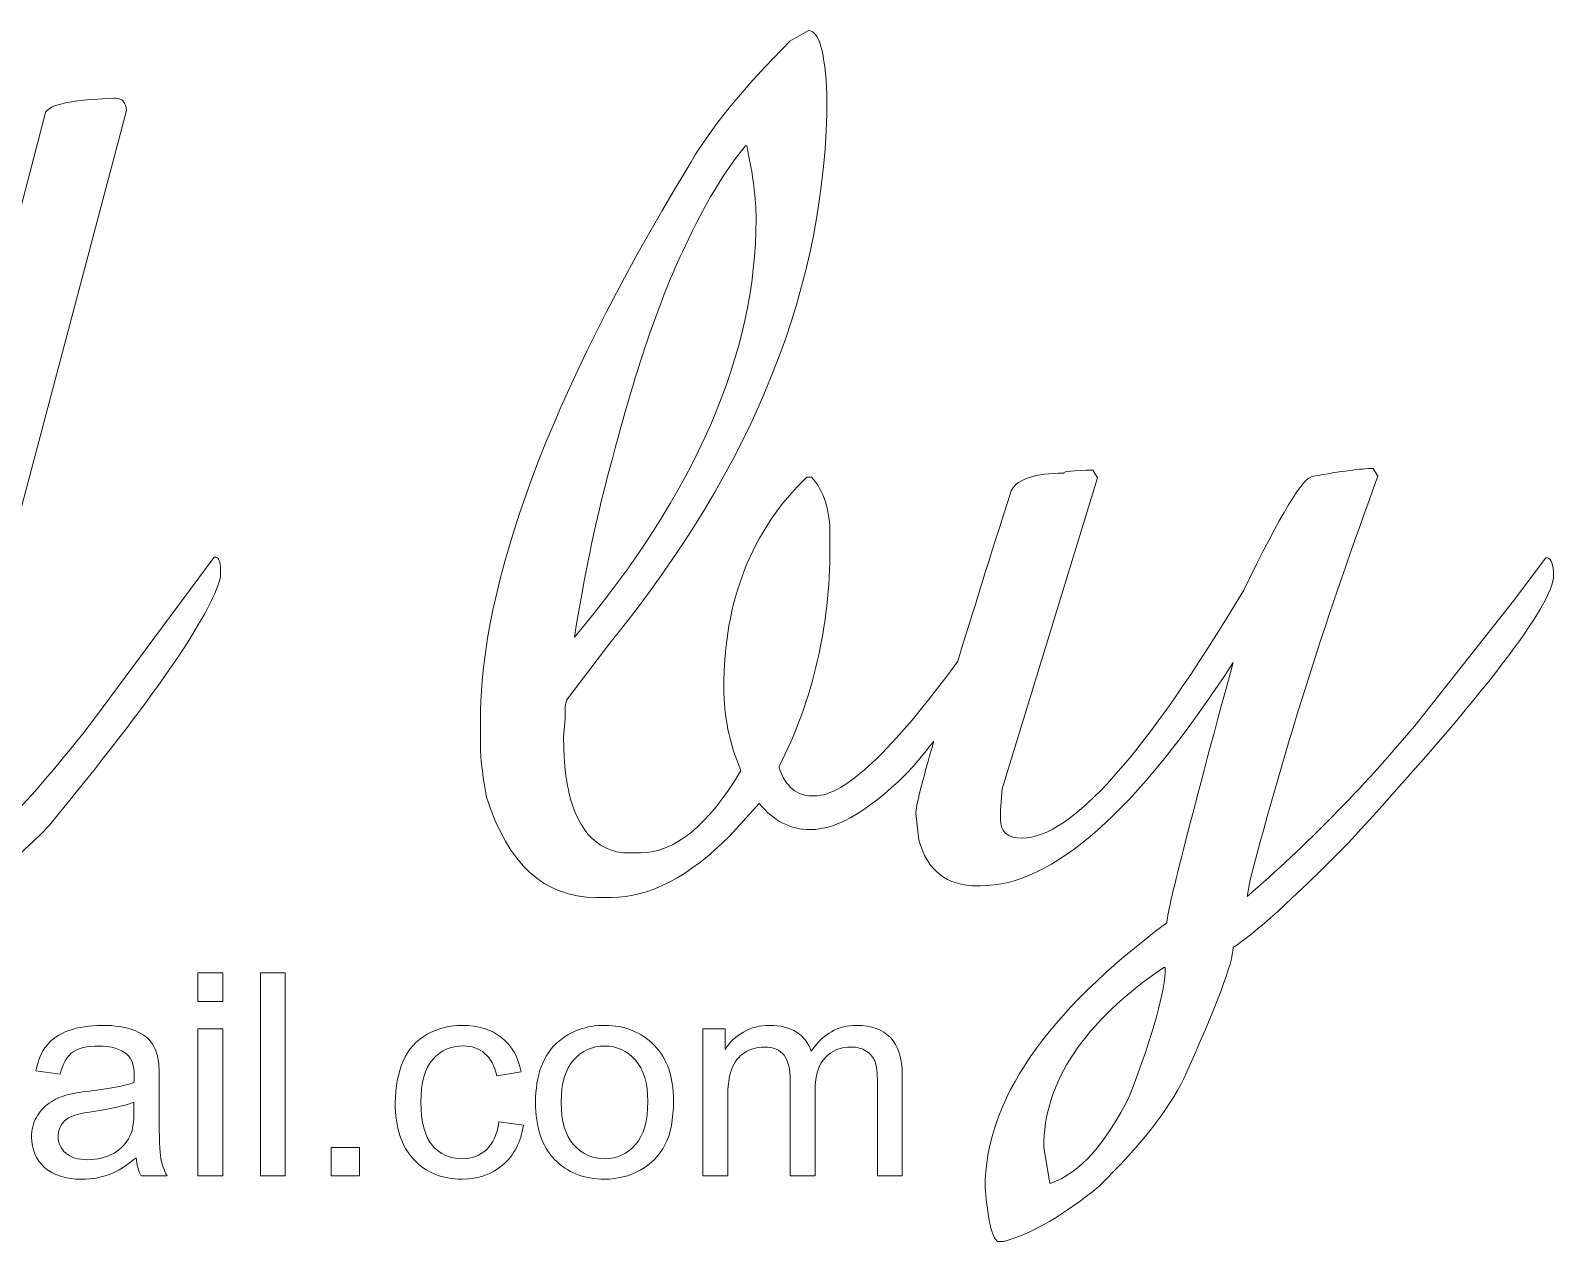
# Model space of a CAD drawing. Header units: centimetres. Extents: x -1670 to 781, y 182 to 1564.
# Drawn here: x -419.3 to -11.3, y 181.7 to 506.3 of the extents above; entities that cross this region are included whole.
import ezdxf

# ---------------------------------------------------------------- set-up
doc = ezdxf.new("R2010")
doc.units = ezdxf.units.CM
doc.header["$MEASUREMENT"] = 0
doc.layers.add('Camada 2', color=5, linetype='Continuous')

msp = doc.modelspace()

# ---------------------------------------------------------------- linework, layer by layer
at = {"layer": 'Camada 2', "lineweight": 9}
for points, knots in [([(-59.58, 388.87), (-59.58, 388.87), (-58.31, 386.79), (-58.31, 386.79), (-58.31, 386.79), (-71.59, 350.98), (-83.03, 314.92), (-92.57, 278.68), (-92.57, 278.68), (-92.57, 278.68), (-93.38, 274.14), (-93.38, 274.14), (-93.38, 274.14), (-77.5, 287.84), (-62.54, 303.09), (-48.41, 319.96), (-48.41, 319.96), (-48.41, 319.96), (-22, 353.38), (-22, 353.38), (-22, 353.38), (-22, 353.38), (-13.34, 364.93), (-13.34, 364.93), (-13.34, 364.93), (-13.34, 364.93), (-12.92, 364.93), (-12.92, 364.93), (-12.92, 364.93), (-11.83, 364.64), (-11.26, 363.13), (-11.26, 360.38), (-11.26, 360.38), (-11.26, 352.46), (-29.57, 328.55), (-66.16, 288.58), (-66.16, 288.58), (-81.31, 273.3), (-91.62, 263.96), (-97.12, 260.51), (-97.12, 260.51), (-97.12, 256.53), (-101.52, 244.84), (-110.32, 225.44), (-110.32, 225.44), (-114.44, 216.92), (-122.01, 207.27), (-133, 196.56), (-133, 196.56), (-142.23, 188.92), (-150.75, 183.96), (-158.6, 181.7), (-158.6, 181.7), (-158.6, 181.7), (-159.84, 181.7), (-159.84, 181.7), (-159.84, 181.7), (-161.49, 181.7), (-162.72, 186.53), (-163.57, 196.14), (-163.57, 196.14), (-163.57, 219.31), (-147.33, 242.98), (-114.87, 267.13), (-114.87, 267.13), (-114.87, 270.09), (-108.95, 293.33), (-97.12, 336.86), (-97.12, 336.86), (-122.97, 296.96), (-145.54, 277.03), (-164.8, 277.03), (-164.8, 277.03), (-164.8, 277.03), (-165.61, 277.03), (-165.61, 277.03), (-165.61, 277.03), (-173.89, 277.03), (-179.1, 281.15), (-181.32, 289.39), (-181.32, 289.39), (-181.32, 289.39), (-182.13, 296.43), (-182.13, 296.43), (-182.13, 296.43), (-182.13, 298.2), (-180.51, 304.67), (-177.28, 315.85), (-177.28, 315.85), (-179.05, 313.64), (-180.9, 311.36), (-182.83, 309), (-182.83, 309), (-193.64, 297.74), (-202.83, 292.1), (-210.47, 292.1), (-210.47, 292.1), (-215.65, 292.1), (-220.19, 294.43), (-224.1, 299.11), (-224.1, 299.11), (-224.1, 299.11), (-231.96, 290.45), (-231.96, 290.45), (-231.96, 290.45), (-242.87, 279.42), (-253.47, 273.93), (-263.72, 273.93), (-263.72, 273.93), (-263.72, 273.93), (-267.84, 273.93), (-267.84, 273.93), (-267.84, 273.93), (-281.68, 273.93), (-291.43, 282.88), (-297.14, 300.76), (-297.14, 300.76), (-298.23, 306.68), (-298.79, 311.47), (-298.79, 315.2), (-298.79, 315.2), (-298.79, 315.2), (-298.79, 320.98), (-298.79, 320.98), (-298.79, 320.98), (-298.79, 358.59), (-280.38, 407.99), (-243.51, 469.13), (-243.51, 469.13), (-237.52, 479.59), (-228.29, 491), (-215.86, 503.39), (-215.86, 503.39), (-215.86, 503.39), (-210.9, 506.28), (-210.9, 506.28), (-210.9, 506.28), (-208.08, 506.28), (-206.42, 500.5), (-205.93, 488.92), (-205.93, 488.92), (-205.93, 488.92), (-205.93, 488.53), (-205.93, 488.53), (-205.93, 488.53), (-205.93, 438.53), (-225.33, 389.68), (-264.14, 342.04), (-264.14, 342.04), (-264.14, 342.04), (-275.69, 326.75), (-275.69, 326.75), (-275.69, 326.75), (-275.69, 326.75), (-276.08, 325.1), (-276.08, 325.1), (-276.08, 325.1), (-276.08, 325.1), (-276.08, 321.79), (-276.08, 321.79), (-276.08, 321.79), (-276.08, 321.79), (-276.5, 316.86), (-276.5, 316.86), (-276.5, 316.86), (-276.5, 301.86), (-273.19, 292.24), (-266.61, 287.95), (-266.61, 287.95), (-264.07, 286.57), (-261.99, 285.9), (-260.41, 285.9), (-260.41, 285.9), (-260.41, 285.9), (-255.87, 285.9), (-255.87, 285.9), (-255.87, 285.9), (-246.71, 285.9), (-237.8, 293.19), (-229.07, 307.77), (-229.07, 307.77), (-229.07, 307.77), (-229.07, 308.2), (-229.07, 308.2), (-229.07, 308.2), (-232.06, 315.2), (-233.58, 322.49), (-233.58, 330.06), (-233.58, 330.06), (-233.58, 353.45), (-226.15, 372.29), (-211.32, 386.58), (-211.32, 386.58), (-211.32, 386.58), (-210.05, 386.58), (-210.05, 386.58), (-210.05, 386.58), (-206.78, 382.96), (-205.12, 377.71), (-205.12, 370.91), (-205.12, 370.91), (-205.12, 370.91), (-205.12, 367.6), (-205.12, 367.6), (-205.12, 367.6), (-205.12, 346.51), (-209.66, 326.96), (-218.75, 309), (-218.75, 309), (-218.75, 309), (-218.75, 308.58), (-218.75, 308.58), (-218.75, 308.58), (-216.95, 303.65), (-214.07, 301.15), (-210.05, 301.15), (-210.05, 301.15), (-210.05, 301.15), (-209.24, 301.15), (-209.24, 301.15), (-209.24, 301.15), (-201.2, 301.15), (-188.41, 313.2), (-170.87, 337.27), (-170.87, 337.27), (-167.06, 349.73), (-162.28, 365), (-156.52, 383.1), (-156.52, 383.1), (-154.76, 386.13), (-150.08, 387.64), (-142.51, 387.64), (-142.51, 387.64), (-142.51, 388.1), (-139.9, 388.38), (-134.66, 388.45), (-134.66, 388.45), (-134.66, 388.45), (-133.42, 386.37), (-133.42, 386.37), (-133.42, 386.37), (-133.42, 386.37), (-159.03, 303.02), (-159.03, 303.02), (-159.03, 303.02), (-159.03, 303.02), (-159.41, 297.24), (-159.41, 297.24), (-159.41, 297.24), (-159.41, 297.24), (-159.41, 294.78), (-159.41, 294.78), (-159.41, 294.78), (-159.41, 291.47), (-157.51, 289.81), (-153.64, 289.81), (-153.64, 289.81), (-140.64, 289.81), (-120.85, 311.96), (-94.23, 356.26), (-94.23, 356.26), (-84.48, 376.62), (-78.28, 386.79), (-75.67, 386.79), (-75.67, 386.79), (-68.17, 388.17), (-62.78, 388.87), (-59.58, 388.87)], [0, 0, 0, 0, 0.014706, 0.014706, 0.014706, 0.014706, 0.029412, 0.029412, 0.029412, 0.029412, 0.044118, 0.044118, 0.044118, 0.044118, 0.058824, 0.058824, 0.058824, 0.058824, 0.073529, 0.073529, 0.073529, 0.073529, 0.088235, 0.088235, 0.088235, 0.088235, 0.102941, 0.102941, 0.102941, 0.102941, 0.117647, 0.117647, 0.117647, 0.117647, 0.132353, 0.132353, 0.132353, 0.132353, 0.147059, 0.147059, 0.147059, 0.147059, 0.161765, 0.161765, 0.161765, 0.161765, 0.176471, 0.176471, 0.176471, 0.176471, 0.191176, 0.191176, 0.191176, 0.191176, 0.205882, 0.205882, 0.205882, 0.205882, 0.220588, 0.220588, 0.220588, 0.220588, 0.235294, 0.235294, 0.235294, 0.235294, 0.25, 0.25, 0.25, 0.25, 0.264706, 0.264706, 0.264706, 0.264706, 0.279412, 0.279412, 0.279412, 0.279412, 0.294118, 0.294118, 0.294118, 0.294118, 0.308824, 0.308824, 0.308824, 0.308824, 0.323529, 0.323529, 0.323529, 0.323529, 0.338235, 0.338235, 0.338235, 0.338235, 0.352941, 0.352941, 0.352941, 0.352941, 0.367647, 0.367647, 0.367647, 0.367647, 0.382353, 0.382353, 0.382353, 0.382353, 0.397059, 0.397059, 0.397059, 0.397059, 0.411765, 0.411765, 0.411765, 0.411765, 0.426471, 0.426471, 0.426471, 0.426471, 0.441176, 0.441176, 0.441176, 0.441176, 0.455882, 0.455882, 0.455882, 0.455882, 0.470588, 0.470588, 0.470588, 0.470588, 0.485294, 0.485294, 0.485294, 0.485294, 0.5, 0.5, 0.5, 0.5, 0.514706, 0.514706, 0.514706, 0.514706, 0.529412, 0.529412, 0.529412, 0.529412, 0.544118, 0.544118, 0.544118, 0.544118, 0.558824, 0.558824, 0.558824, 0.558824, 0.573529, 0.573529, 0.573529, 0.573529, 0.588235, 0.588235, 0.588235, 0.588235, 0.602941, 0.602941, 0.602941, 0.602941, 0.617647, 0.617647, 0.617647, 0.617647, 0.632353, 0.632353, 0.632353, 0.632353, 0.647059, 0.647059, 0.647059, 0.647059, 0.661765, 0.661765, 0.661765, 0.661765, 0.676471, 0.676471, 0.676471, 0.676471, 0.691176, 0.691176, 0.691176, 0.691176, 0.705882, 0.705882, 0.705882, 0.705882, 0.720588, 0.720588, 0.720588, 0.720588, 0.735294, 0.735294, 0.735294, 0.735294, 0.75, 0.75, 0.75, 0.75, 0.764706, 0.764706, 0.764706, 0.764706, 0.779412, 0.779412, 0.779412, 0.779412, 0.794118, 0.794118, 0.794118, 0.794118, 0.808824, 0.808824, 0.808824, 0.808824, 0.823529, 0.823529, 0.823529, 0.823529, 0.838235, 0.838235, 0.838235, 0.838235, 0.852941, 0.852941, 0.852941, 0.852941, 0.867647, 0.867647, 0.867647, 0.867647, 0.882353, 0.882353, 0.882353, 0.882353, 0.897059, 0.897059, 0.897059, 0.897059, 0.911765, 0.911765, 0.911765, 0.911765, 0.926471, 0.926471, 0.926471, 0.926471, 0.941176, 0.941176, 0.941176, 0.941176, 0.955882, 0.955882, 0.955882, 0.955882, 0.970588, 0.970588, 0.970588, 0.970588, 1, 1, 1, 1]), ([(-396.48, 488.11), (-394.75, 488.11), (-393.8, 487.02), (-393.59, 484.8), (-393.59, 484.8), (-393.59, 484.8), (-443.1, 298.26), (-443.1, 298.26), (-443.1, 298.26), (-443.1, 298.26), (-443.53, 292.91), (-443.53, 292.91), (-443.53, 292.91), (-443.53, 288.23), (-442.15, 285.9), (-439.41, 285.9), (-439.41, 285.9), (-439.41, 285.9), (-437.75, 285.9), (-437.75, 285.9), (-437.75, 285.9), (-432.75, 285.9), (-420.78, 298.02), (-401.87, 322.21), (-401.87, 322.21), (-401.87, 322.21), (-370.07, 365.14), (-370.07, 365.14), (-370.07, 365.14), (-370.07, 365.14), (-369.68, 365.14), (-369.68, 365.14), (-369.68, 365.14), (-368.84, 365), (-368.41, 363.91), (-368.41, 361.83), (-368.41, 361.83), (-368.41, 361.83), (-368.41, 359.79), (-368.41, 359.79), (-368.41, 359.79), (-370.98, 349.5), (-386.23, 327.39), (-414.23, 293.33), (-414.23, 293.33), (-426.41, 280.41), (-437.15, 273.93), (-446.41, 273.93), (-446.41, 273.93), (-446.41, 273.93), (-450.15, 273.93), (-450.15, 273.93), (-450.15, 273.93), (-456.31, 273.93), (-460.71, 276.68), (-463.35, 282.17), (-463.35, 282.17), (-463.35, 282.17), (-464.58, 288.79), (-464.58, 288.79), (-464.58, 288.79), (-464.58, 292.56), (-462.79, 301.36), (-459.2, 315.2), (-459.2, 315.2), (-476.8, 287.7), (-491.42, 273.93), (-502.97, 273.93), (-502.97, 273.93), (-502.97, 273.93), (-505.43, 273.93), (-505.43, 273.93), (-505.43, 273.93), (-517.48, 273.93), (-525.58, 280.27), (-529.77, 292.91), (-529.77, 292.91), (-531.14, 297.88), (-531.85, 302.81), (-531.85, 307.77), (-531.85, 307.77), (-531.85, 309.01), (-531.81, 310.25), (-531.75, 311.48), (-531.75, 311.48), (-532.69, 310.4), (-533.65, 309.3), (-534.63, 308.2), (-534.63, 308.2), (-557.83, 285.34), (-579.98, 273.93), (-601.08, 273.93), (-601.08, 273.93), (-601.08, 273.93), (-606.04, 273.93), (-606.04, 273.93), (-606.04, 273.93), (-623.51, 273.93), (-635.34, 283.83), (-641.54, 303.65), (-641.54, 303.65), (-641.54, 303.65), (-642.18, 310.78), (-642.18, 310.78), (-642.18, 310.78), (-644.42, 308), (-646.78, 305.11), (-649.25, 302.1), (-649.25, 302.1), (-666.3, 283.4), (-679.64, 274.04), (-689.29, 274.04), (-689.29, 274.04), (-689.29, 274.04), (-735.07, 282.28), (-735.07, 282.28), (-735.07, 282.28), (-735.07, 282.28), (-737.57, 282.7), (-737.57, 282.7), (-737.57, 282.7), (-743.21, 277.49), (-747.33, 274.85), (-749.93, 274.85), (-749.93, 274.85), (-749.93, 274.85), (-750.35, 274.85), (-750.35, 274.85), (-750.35, 274.85), (-751.8, 274.85), (-752.75, 275.41), (-753.24, 276.5), (-753.24, 276.5), (-753.24, 276.5), (-753.24, 278.16), (-753.24, 278.16), (-753.24, 278.16), (-745.46, 295.48), (-740.39, 304.15), (-737.96, 304.15), (-737.96, 304.15), (-737.96, 304.15), (-735.92, 304.57), (-735.92, 304.57), (-735.92, 304.57), (-735.92, 304.57), (-733.42, 304.57), (-733.42, 304.57), (-733.42, 304.57), (-730.28, 307.46), (-712.11, 327.14), (-678.97, 363.59), (-678.97, 363.59), (-678.97, 363.59), (-678.97, 364.4), (-678.97, 364.4), (-678.97, 364.4), (-694.86, 367.71), (-704.47, 369.36), (-707.85, 369.36), (-707.85, 369.36), (-711.45, 369.36), (-715.43, 366.32), (-719.77, 360.24), (-719.77, 360.24), (-720.56, 353.18), (-731.67, 336.4), (-753.14, 309.85), (-753.14, 309.85), (-774.48, 285.9), (-791.52, 273.93), (-804.3, 273.93), (-804.3, 273.93), (-804.3, 273.93), (-807.61, 273.93), (-807.61, 273.93), (-807.61, 273.93), (-816.07, 273.93), (-821.7, 278.05), (-824.55, 286.33), (-824.55, 286.33), (-824.55, 286.33), (-825.36, 293.76), (-825.36, 293.76), (-825.36, 293.76), (-825.36, 297.01), (-822.98, 306.49), (-818.21, 322.2), (-818.21, 322.2), (-829.76, 306.5), (-839.96, 294.12), (-848.78, 285.06), (-848.78, 285.06), (-858.46, 277.63), (-866.32, 273.93), (-872.3, 273.93), (-872.3, 273.93), (-872.3, 273.93), (-876.85, 273.93), (-876.85, 273.93), (-876.85, 273.93), (-885.3, 273.93), (-891.36, 277.63), (-894.98, 285.06), (-894.98, 285.06), (-895.83, 287.88), (-896.36, 291.33), (-896.64, 295.38), (-896.64, 295.38), (-896.64, 309.5), (-885.9, 333.02), (-864.45, 365.95), (-864.45, 365.95), (-864.45, 365.95), (-864.03, 367.18), (-864.03, 367.18), (-864.03, 367.18), (-864.03, 367.18), (-864.45, 367.18), (-864.45, 367.18), (-864.45, 367.18), (-867.43, 365.39), (-870.22, 363.83), (-872.83, 362.49), (-872.83, 362.49), (-875.88, 353.28), (-889.97, 333.95), (-915.13, 304.46), (-915.13, 304.46), (-925.23, 294.85), (-933.37, 290.02), (-939.46, 290.02), (-939.46, 290.02), (-939.46, 290.02), (-939.88, 290.02), (-939.88, 290.02), (-939.88, 290.02), (-943.72, 290.02), (-947.73, 291.82), (-951.85, 295.38), (-951.85, 295.38), (-951.85, 295.38), (-952.28, 295.38), (-952.28, 295.38), (-952.28, 295.38), (-967.07, 281.08), (-981.51, 273.93), (-995.59, 273.93), (-995.59, 273.93), (-995.59, 273.93), (-1000.13, 273.93), (-1000.13, 273.93), (-1000.13, 273.93), (-1018.16, 273.93), (-1030.67, 283.02), (-1037.67, 301.15), (-1037.67, 301.15), (-1038.41, 304.5), (-1038.96, 307.48), (-1039.31, 310.11), (-1039.31, 310.11), (-1043.21, 305.48), (-1047.45, 300.57), (-1052.04, 295.38), (-1052.04, 295.38), (-1066.62, 281.08), (-1077.89, 273.93), (-1085.88, 273.93), (-1085.88, 273.93), (-1085.88, 273.93), (-1090, 273.93), (-1090, 273.93), (-1090, 273.93), (-1099.37, 273.93), (-1105.39, 278.33), (-1108.17, 287.14), (-1108.17, 287.14), (-1108.7, 288.37), (-1108.98, 290.16), (-1108.98, 292.49), (-1108.98, 292.49), (-1108.98, 292.49), (-1108.98, 294.99), (-1108.98, 294.99), (-1108.98, 294.99), (-1108.98, 298.91), (-1107.87, 305.61), (-1105.63, 315.09), (-1105.63, 315.09), (-1108.69, 311.56), (-1111.98, 307.88), (-1115.5, 304.04), (-1115.5, 304.04), (-1115.5, 304.04), (-1128.28, 293.33), (-1128.28, 293.33), (-1128.28, 293.33), (-1145.33, 280.41), (-1161.7, 273.93), (-1177.41, 273.93), (-1177.41, 273.93), (-1177.41, 273.93), (-1182.34, 273.93), (-1182.34, 273.93), (-1182.34, 273.93), (-1198.92, 273.93), (-1211.04, 282.73), (-1218.64, 300.34), (-1218.64, 300.34), (-1219.78, 304.33), (-1220.46, 308.03), (-1220.66, 311.44), (-1220.66, 311.44), (-1221.59, 310.38), (-1222.53, 309.29), (-1223.5, 308.2), (-1223.5, 308.2), (-1246.71, 285.34), (-1268.86, 273.93), (-1289.95, 273.93), (-1289.95, 273.93), (-1289.95, 273.93), (-1294.92, 273.93), (-1294.92, 273.93), (-1294.92, 273.93), (-1312.39, 273.93), (-1324.22, 283.83), (-1330.42, 303.65), (-1330.42, 303.65), (-1330.42, 303.65), (-1331.23, 312.74), (-1331.23, 312.74), (-1331.23, 312.74), (-1331.23, 312.74), (-1331.23, 318.09), (-1331.23, 318.09), (-1331.23, 318.09), (-1331.23, 336.3), (-1321.33, 355.56), (-1301.5, 375.88), (-1301.5, 375.88), (-1289.07, 387.15), (-1276.96, 392.78), (-1265.2, 392.78), (-1265.2, 392.78), (-1265.2, 392.78), (-1260.23, 392.78), (-1260.23, 392.78), (-1260.23, 392.78), (-1250.97, 392.78), (-1243.26, 388.52), (-1237.13, 380), (-1237.13, 380), (-1236.04, 378.27), (-1235.19, 374.96), (-1234.67, 370.07), (-1234.67, 370.07), (-1234.67, 349.11), (-1256.53, 330.13), (-1300.27, 313.12), (-1300.27, 313.12), (-1300.27, 313.12), (-1307.28, 311.08), (-1307.28, 311.08), (-1307.28, 311.08), (-1307.28, 311.08), (-1307.28, 308.58), (-1307.28, 308.58), (-1307.28, 308.58), (-1307.28, 298.02), (-1303.44, 290.59), (-1295.73, 286.33), (-1295.73, 286.33), (-1292.24, 284.95), (-1289.07, 284.25), (-1286.26, 284.25), (-1286.26, 284.25), (-1286.26, 284.25), (-1280.48, 284.25), (-1280.48, 284.25), (-1280.48, 284.25), (-1264.05, 284.25), (-1243.87, 298.07), (-1220, 325.7), (-1220, 325.7), (-1216.98, 345.08), (-1204.44, 363.72), (-1182.34, 381.65), (-1182.34, 381.65), (-1170.86, 389.33), (-1160.54, 393.2), (-1151.38, 393.2), (-1151.38, 393.2), (-1151.38, 393.2), (-1146.84, 393.2), (-1146.84, 393.2), (-1146.84, 393.2), (-1135.22, 393.2), (-1126.98, 387.96), (-1122.08, 377.5), (-1122.08, 377.5), (-1122.08, 377.5), (-1121.27, 371.34), (-1121.27, 371.34), (-1121.27, 371.34), (-1121.27, 371.34), (-1121.27, 370.91), (-1121.27, 370.91), (-1121.27, 370.91), (-1121.27, 361.33), (-1126.77, 354.75), (-1137.79, 351.09), (-1137.79, 351.09), (-1137.79, 351.09), (-1141.91, 350.7), (-1141.91, 350.7), (-1141.91, 350.7), (-1141.91, 350.7), (-1143.56, 350.7), (-1143.56, 350.7), (-1143.56, 350.7), (-1147.61, 350.7), (-1150.78, 352.35), (-1153.04, 355.63), (-1153.04, 355.63), (-1153.04, 355.63), (-1153.04, 356.05), (-1153.04, 356.05), (-1153.04, 356.05), (-1153.04, 356.05), (-1146.03, 361.02), (-1146.03, 361.02), (-1146.03, 361.02), (-1143, 364.19), (-1141.49, 367.6), (-1141.49, 371.34), (-1141.49, 371.34), (-1141.49, 371.34), (-1141.49, 375.88), (-1141.49, 375.88), (-1141.49, 375.88), (-1141.49, 380.88), (-1144.37, 383.77), (-1150.15, 384.54), (-1150.15, 384.54), (-1150.15, 384.54), (-1151.38, 384.54), (-1151.38, 384.54), (-1151.38, 384.54), (-1166.1, 384.54), (-1179.45, 369.12), (-1191.42, 338.3), (-1191.42, 338.3), (-1194.45, 329.22), (-1195.96, 321.79), (-1195.96, 316.01), (-1195.96, 316.01), (-1195.96, 316.01), (-1195.96, 309), (-1195.96, 309), (-1195.96, 309), (-1195.96, 298.09), (-1191.7, 290.52), (-1183.18, 286.33), (-1183.18, 286.33), (-1180.22, 284.95), (-1176.77, 284.25), (-1172.86, 284.25), (-1172.86, 284.25), (-1172.86, 284.25), (-1168.32, 284.25), (-1168.32, 284.25), (-1168.32, 284.25), (-1148.77, 284.25), (-1126.32, 300.59), (-1100.93, 333.27), (-1100.93, 333.27), (-1097.87, 344.34), (-1093.95, 357.58), (-1089.16, 372.99), (-1089.16, 372.99), (-1089.16, 372.99), (-1089.58, 373.38), (-1089.58, 373.38), (-1089.58, 373.38), (-1089.58, 373.38), (-1105.67, 373.38), (-1105.67, 373.38), (-1105.67, 373.38), (-1105.67, 373.38), (-1106.91, 374.61), (-1106.91, 374.61), (-1106.91, 374.61), (-1106.91, 374.61), (-1106.91, 375.03), (-1106.91, 375.03), (-1106.91, 375.03), (-1106.91, 380.28), (-1105, 382.89), (-1101.13, 382.89), (-1101.13, 382.89), (-1101.13, 382.89), (-1086.27, 382.89), (-1086.27, 382.89), (-1086.27, 382.89), (-1085.53, 382.89), (-1083.07, 390.32), (-1078.87, 405.18), (-1078.87, 405.18), (-1073.7, 421.87), (-1070.25, 430.53), (-1068.56, 431.17), (-1068.56, 431.17), (-1066.9, 432.26), (-1061.8, 433.49), (-1053.27, 434.86), (-1053.27, 434.86), (-1053.27, 434.86), (-1052.85, 434.86), (-1052.85, 434.86), (-1052.85, 434.86), (-1050.95, 434.86), (-1049.96, 433.77), (-1049.96, 431.59), (-1049.96, 431.59), (-1049.96, 431.59), (-1063.17, 382.89), (-1063.17, 382.89), (-1063.17, 382.89), (-1063.17, 382.89), (-1049.15, 382.89), (-1049.15, 382.89), (-1049.15, 382.89), (-1047.22, 382.89), (-1046.27, 382.18), (-1046.27, 380.81), (-1046.27, 380.81), (-1046.86, 375.88), (-1047.85, 373.38), (-1049.15, 373.38), (-1049.15, 373.38), (-1049.15, 373.38), (-1065.25, 373.38), (-1065.25, 373.38), (-1065.25, 373.38), (-1066.06, 373.38), (-1069.09, 363.62), (-1074.33, 344.08), (-1074.33, 344.08), (-1083.14, 316.86), (-1087.54, 300.48), (-1087.54, 294.99), (-1087.54, 294.99), (-1087.54, 294.99), (-1087.54, 290.83), (-1087.54, 290.83), (-1087.54, 290.83), (-1086.83, 287.56), (-1085.18, 285.9), (-1082.57, 285.9), (-1082.57, 285.9), (-1082.57, 285.9), (-1078.87, 285.9), (-1078.87, 285.9), (-1078.87, 285.9), (-1070.68, 285.9), (-1057.58, 297.67), (-1039.54, 321.22), (-1039.54, 321.22), (-1037.77, 343.12), (-1024.78, 363.53), (-1000.56, 382.46), (-1000.56, 382.46), (-989.08, 389.89), (-978.34, 393.59), (-968.37, 393.59), (-968.37, 393.59), (-968.37, 393.59), (-963.83, 393.59), (-963.83, 393.59), (-963.83, 393.59), (-948.97, 393.59), (-937.7, 384.54), (-929.99, 366.37), (-929.99, 366.37), (-928.61, 361.16), (-927.91, 356.19), (-927.91, 351.51), (-927.91, 351.51), (-927.91, 351.51), (-927.91, 349.47), (-927.91, 349.47), (-927.91, 349.47), (-927.91, 339.32), (-932.03, 326.26), (-940.3, 310.24), (-940.3, 310.24), (-940.3, 310.24), (-940.3, 309.43), (-940.3, 309.43), (-940.3, 309.43), (-939.67, 305.84), (-937.21, 304.04), (-932.87, 304.04), (-932.87, 304.04), (-925.16, 304.53), (-911.01, 319.39), (-890.37, 348.62), (-890.37, 348.62), (-890.37, 348.62), (-883.3, 357.98), (-883.3, 357.98), (-883.3, 357.98), (-886.38, 356.97), (-889.04, 356.47), (-891.28, 356.47), (-891.28, 356.47), (-891.28, 356.47), (-894.17, 356.47), (-894.17, 356.47), (-894.17, 356.47), (-901.88, 356.47), (-905.72, 360.59), (-905.72, 368.84), (-905.72, 368.84), (-905.72, 379.43), (-900.62, 387.96), (-890.44, 394.44), (-890.44, 394.44), (-890.44, 394.44), (-885.09, 395.25), (-885.09, 395.25), (-885.09, 395.25), (-885.09, 395.25), (-884.28, 394.01), (-884.28, 394.01), (-884.28, 394.01), (-886.46, 388.24), (-887.55, 384.79), (-887.55, 383.7), (-887.55, 383.7), (-887.55, 383.7), (-887.55, 382.04), (-887.55, 382.04), (-887.55, 382.04), (-887.55, 378.34), (-885.37, 376.27), (-880.97, 375.88), (-880.97, 375.88), (-880.97, 375.88), (-877.66, 375.88), (-877.66, 375.88), (-877.66, 375.88), (-873.25, 375.88), (-860.61, 379.43), (-839.69, 386.58), (-839.69, 386.58), (-839.69, 386.58), (-839.27, 386.58), (-839.27, 386.58), (-839.27, 386.58), (-839.27, 386.58), (-838.04, 385.35), (-838.04, 385.35), (-838.04, 385.35), (-838.04, 385.35), (-838.04, 384.93), (-838.04, 384.93), (-838.04, 384.93), (-851.03, 356.69), (-861.63, 332.32), (-869.8, 311.89), (-869.8, 311.89), (-872.59, 304.32), (-873.96, 299.11), (-873.96, 296.22), (-873.96, 296.22), (-873.96, 296.22), (-873.96, 293.76), (-873.96, 293.76), (-873.96, 293.76), (-873.96, 289.36), (-871.21, 287.14), (-865.68, 287.14), (-865.68, 287.14), (-856.49, 287.14), (-838.46, 306.54), (-811.63, 345.31), (-811.63, 345.31), (-811.63, 345.31), (-810.43, 346.89), (-810.43, 346.89), (-810.43, 346.89), (-807.78, 355.08), (-804.77, 364.19), (-801.42, 374.22), (-801.42, 374.22), (-800.04, 382.75), (-795.92, 387.01), (-789.06, 387.01), (-789.06, 387.01), (-784.23, 388.38), (-780.78, 389.08), (-778.74, 389.08), (-778.74, 389.08), (-777.08, 388.52), (-776.24, 387.43), (-776.24, 385.77), (-776.24, 385.77), (-794.69, 330.73), (-803.92, 300.48), (-803.92, 294.99), (-803.92, 294.99), (-803.92, 294.99), (-803.92, 291.26), (-803.92, 291.26), (-803.92, 291.26), (-803.92, 286.85), (-801.84, 284.67), (-797.72, 284.67), (-797.72, 284.67), (-797.72, 284.67), (-795.25, 284.67), (-795.25, 284.67), (-795.25, 284.67), (-784.47, 284.67), (-762.56, 307.98), (-729.53, 354.63), (-729.53, 354.63), (-730.17, 355.1), (-730.79, 355.75), (-731.37, 356.58), (-731.37, 356.58), (-731.37, 356.58), (-731.37, 357.39), (-731.37, 357.39), (-731.37, 357.39), (-731.37, 358.9), (-729.01, 366.62), (-724.37, 380.49), (-724.37, 380.49), (-722.22, 387.11), (-719.61, 390.42), (-716.51, 390.42), (-716.51, 390.42), (-716.51, 390.88), (-714.86, 391.16), (-711.55, 391.23), (-711.55, 391.23), (-711.55, 391.23), (-662.04, 382.99), (-662.04, 382.99), (-662.04, 382.99), (-655.52, 389.05), (-651.37, 392.08), (-649.67, 392.08), (-649.67, 392.08), (-649.67, 392.08), (-647.6, 392.08), (-647.6, 392.08), (-647.6, 392.08), (-646.08, 392.08), (-645.13, 391.37), (-644.71, 390), (-644.71, 390), (-644.71, 387.6), (-656.54, 374.26), (-680.21, 349.96), (-680.21, 349.96), (-680.21, 349.96), (-723.94, 302.53), (-723.94, 302.53), (-723.94, 302.53), (-723.94, 302.53), (-723.94, 302.1), (-723.94, 302.1), (-723.94, 302.1), (-699.54, 295.48), (-684.4, 292.21), (-678.55, 292.21), (-678.55, 292.21), (-669.87, 292.21), (-657.74, 302.16), (-642.19, 322.07), (-642.19, 322.07), (-640.86, 339.1), (-631.02, 357.03), (-612.63, 375.88), (-612.63, 375.88), (-600.2, 387.15), (-588.08, 392.78), (-576.32, 392.78), (-576.32, 392.78), (-576.32, 392.78), (-571.36, 392.78), (-571.36, 392.78), (-571.36, 392.78), (-562.1, 392.78), (-554.38, 388.52), (-548.26, 380), (-548.26, 380), (-547.16, 378.27), (-546.32, 374.96), (-545.79, 370.07), (-545.79, 370.07), (-545.79, 349.11), (-567.66, 330.13), (-611.4, 313.12), (-611.4, 313.12), (-611.4, 313.12), (-618.4, 311.08), (-618.4, 311.08), (-618.4, 311.08), (-618.4, 311.08), (-618.4, 308.58), (-618.4, 308.58), (-618.4, 308.58), (-618.4, 298.02), (-614.57, 290.59), (-606.85, 286.33), (-606.85, 286.33), (-603.37, 284.95), (-600.2, 284.25), (-597.38, 284.25), (-597.38, 284.25), (-597.38, 284.25), (-591.61, 284.25), (-591.61, 284.25), (-591.61, 284.25), (-574.67, 284.25), (-553.77, 298.91), (-528.95, 328.24), (-528.95, 328.24), (-523.86, 345.83), (-512.03, 362.25), (-493.46, 377.5), (-493.46, 377.5), (-481.1, 386.87), (-469.13, 391.55), (-457.58, 391.55), (-457.58, 391.55), (-454.62, 391.55), (-448.95, 390.03), (-440.64, 387.01), (-440.64, 387.01), (-440.64, 387.01), (-415.46, 483.57), (-415.46, 483.57), (-415.46, 483.57), (-415.46, 486.17), (-409.3, 487.69), (-396.9, 488.11), (-396.9, 488.11), (-396.9, 488.11), (-396.48, 488.11), (-396.48, 488.11)], [0, 0, 0, 0, 0.004651, 0.004651, 0.004651, 0.004651, 0.009302, 0.009302, 0.009302, 0.009302, 0.013953, 0.013953, 0.013953, 0.013953, 0.018605, 0.018605, 0.018605, 0.018605, 0.023256, 0.023256, 0.023256, 0.023256, 0.027907, 0.027907, 0.027907, 0.027907, 0.032558, 0.032558, 0.032558, 0.032558, 0.037209, 0.037209, 0.037209, 0.037209, 0.04186, 0.04186, 0.04186, 0.04186, 0.046512, 0.046512, 0.046512, 0.046512, 0.051163, 0.051163, 0.051163, 0.051163, 0.055814, 0.055814, 0.055814, 0.055814, 0.060465, 0.060465, 0.060465, 0.060465, 0.065116, 0.065116, 0.065116, 0.065116, 0.069767, 0.069767, 0.069767, 0.069767, 0.074419, 0.074419, 0.074419, 0.074419, 0.07907, 0.07907, 0.07907, 0.07907, 0.083721, 0.083721, 0.083721, 0.083721, 0.088372, 0.088372, 0.088372, 0.088372, 0.093023, 0.093023, 0.093023, 0.093023, 0.097674, 0.097674, 0.097674, 0.097674, 0.102326, 0.102326, 0.102326, 0.102326, 0.106977, 0.106977, 0.106977, 0.106977, 0.111628, 0.111628, 0.111628, 0.111628, 0.116279, 0.116279, 0.116279, 0.116279, 0.12093, 0.12093, 0.12093, 0.12093, 0.125581, 0.125581, 0.125581, 0.125581, 0.130233, 0.130233, 0.130233, 0.130233, 0.134884, 0.134884, 0.134884, 0.134884, 0.139535, 0.139535, 0.139535, 0.139535, 0.144186, 0.144186, 0.144186, 0.144186, 0.148837, 0.148837, 0.148837, 0.148837, 0.153488, 0.153488, 0.153488, 0.153488, 0.15814, 0.15814, 0.15814, 0.15814, 0.162791, 0.162791, 0.162791, 0.162791, 0.167442, 0.167442, 0.167442, 0.167442, 0.172093, 0.172093, 0.172093, 0.172093, 0.176744, 0.176744, 0.176744, 0.176744, 0.181395, 0.181395, 0.181395, 0.181395, 0.186047, 0.186047, 0.186047, 0.186047, 0.190698, 0.190698, 0.190698, 0.190698, 0.195349, 0.195349, 0.195349, 0.195349, 0.2, 0.2, 0.2, 0.2, 0.204651, 0.204651, 0.204651, 0.204651, 0.209302, 0.209302, 0.209302, 0.209302, 0.213953, 0.213953, 0.213953, 0.213953, 0.218605, 0.218605, 0.218605, 0.218605, 0.223256, 0.223256, 0.223256, 0.223256, 0.227907, 0.227907, 0.227907, 0.227907, 0.232558, 0.232558, 0.232558, 0.232558, 0.237209, 0.237209, 0.237209, 0.237209, 0.24186, 0.24186, 0.24186, 0.24186, 0.246512, 0.246512, 0.246512, 0.246512, 0.251163, 0.251163, 0.251163, 0.251163, 0.255814, 0.255814, 0.255814, 0.255814, 0.260465, 0.260465, 0.260465, 0.260465, 0.265116, 0.265116, 0.265116, 0.265116, 0.269767, 0.269767, 0.269767, 0.269767, 0.274419, 0.274419, 0.274419, 0.274419, 0.27907, 0.27907, 0.27907, 0.27907, 0.283721, 0.283721, 0.283721, 0.283721, 0.288372, 0.288372, 0.288372, 0.288372, 0.293023, 0.293023, 0.293023, 0.293023, 0.297674, 0.297674, 0.297674, 0.297674, 0.302326, 0.302326, 0.302326, 0.302326, 0.306977, 0.306977, 0.306977, 0.306977, 0.311628, 0.311628, 0.311628, 0.311628, 0.316279, 0.316279, 0.316279, 0.316279, 0.32093, 0.32093, 0.32093, 0.32093, 0.325581, 0.325581, 0.325581, 0.325581, 0.330233, 0.330233, 0.330233, 0.330233, 0.334884, 0.334884, 0.334884, 0.334884, 0.339535, 0.339535, 0.339535, 0.339535, 0.344186, 0.344186, 0.344186, 0.344186, 0.348837, 0.348837, 0.348837, 0.348837, 0.353488, 0.353488, 0.353488, 0.353488, 0.35814, 0.35814, 0.35814, 0.35814, 0.362791, 0.362791, 0.362791, 0.362791, 0.367442, 0.367442, 0.367442, 0.367442, 0.372093, 0.372093, 0.372093, 0.372093, 0.376744, 0.376744, 0.376744, 0.376744, 0.381395, 0.381395, 0.381395, 0.381395, 0.386047, 0.386047, 0.386047, 0.386047, 0.390698, 0.390698, 0.390698, 0.390698, 0.395349, 0.395349, 0.395349, 0.395349, 0.4, 0.4, 0.4, 0.4, 0.404651, 0.404651, 0.404651, 0.404651, 0.409302, 0.409302, 0.409302, 0.409302, 0.413953, 0.413953, 0.413953, 0.413953, 0.418605, 0.418605, 0.418605, 0.418605, 0.423256, 0.423256, 0.423256, 0.423256, 0.427907, 0.427907, 0.427907, 0.427907, 0.432558, 0.432558, 0.432558, 0.432558, 0.437209, 0.437209, 0.437209, 0.437209, 0.44186, 0.44186, 0.44186, 0.44186, 0.446512, 0.446512, 0.446512, 0.446512, 0.451163, 0.451163, 0.451163, 0.451163, 0.455814, 0.455814, 0.455814, 0.455814, 0.460465, 0.460465, 0.460465, 0.460465, 0.465116, 0.465116, 0.465116, 0.465116, 0.469767, 0.469767, 0.469767, 0.469767, 0.474419, 0.474419, 0.474419, 0.474419, 0.47907, 0.47907, 0.47907, 0.47907, 0.483721, 0.483721, 0.483721, 0.483721, 0.488372, 0.488372, 0.488372, 0.488372, 0.493023, 0.493023, 0.493023, 0.493023, 0.497674, 0.497674, 0.497674, 0.497674, 0.502326, 0.502326, 0.502326, 0.502326, 0.506977, 0.506977, 0.506977, 0.506977, 0.511628, 0.511628, 0.511628, 0.511628, 0.516279, 0.516279, 0.516279, 0.516279, 0.52093, 0.52093, 0.52093, 0.52093, 0.525581, 0.525581, 0.525581, 0.525581, 0.530233, 0.530233, 0.530233, 0.530233, 0.534884, 0.534884, 0.534884, 0.534884, 0.539535, 0.539535, 0.539535, 0.539535, 0.544186, 0.544186, 0.544186, 0.544186, 0.548837, 0.548837, 0.548837, 0.548837, 0.553488, 0.553488, 0.553488, 0.553488, 0.55814, 0.55814, 0.55814, 0.55814, 0.562791, 0.562791, 0.562791, 0.562791, 0.567442, 0.567442, 0.567442, 0.567442, 0.572093, 0.572093, 0.572093, 0.572093, 0.576744, 0.576744, 0.576744, 0.576744, 0.581395, 0.581395, 0.581395, 0.581395, 0.586047, 0.586047, 0.586047, 0.586047, 0.590698, 0.590698, 0.590698, 0.590698, 0.595349, 0.595349, 0.595349, 0.595349, 0.6, 0.6, 0.6, 0.6, 0.604651, 0.604651, 0.604651, 0.604651, 0.609302, 0.609302, 0.609302, 0.609302, 0.613953, 0.613953, 0.613953, 0.613953, 0.618605, 0.618605, 0.618605, 0.618605, 0.623256, 0.623256, 0.623256, 0.623256, 0.627907, 0.627907, 0.627907, 0.627907, 0.632558, 0.632558, 0.632558, 0.632558, 0.637209, 0.637209, 0.637209, 0.637209, 0.64186, 0.64186, 0.64186, 0.64186, 0.646512, 0.646512, 0.646512, 0.646512, 0.651163, 0.651163, 0.651163, 0.651163, 0.655814, 0.655814, 0.655814, 0.655814, 0.660465, 0.660465, 0.660465, 0.660465, 0.665116, 0.665116, 0.665116, 0.665116, 0.669767, 0.669767, 0.669767, 0.669767, 0.674419, 0.674419, 0.674419, 0.674419, 0.67907, 0.67907, 0.67907, 0.67907, 0.683721, 0.683721, 0.683721, 0.683721, 0.688372, 0.688372, 0.688372, 0.688372, 0.693023, 0.693023, 0.693023, 0.693023, 0.697674, 0.697674, 0.697674, 0.697674, 0.702326, 0.702326, 0.702326, 0.702326, 0.706977, 0.706977, 0.706977, 0.706977, 0.711628, 0.711628, 0.711628, 0.711628, 0.716279, 0.716279, 0.716279, 0.716279, 0.72093, 0.72093, 0.72093, 0.72093, 0.725581, 0.725581, 0.725581, 0.725581, 0.730233, 0.730233, 0.730233, 0.730233, 0.734884, 0.734884, 0.734884, 0.734884, 0.739535, 0.739535, 0.739535, 0.739535, 0.744186, 0.744186, 0.744186, 0.744186, 0.748837, 0.748837, 0.748837, 0.748837, 0.753488, 0.753488, 0.753488, 0.753488, 0.75814, 0.75814, 0.75814, 0.75814, 0.762791, 0.762791, 0.762791, 0.762791, 0.767442, 0.767442, 0.767442, 0.767442, 0.772093, 0.772093, 0.772093, 0.772093, 0.776744, 0.776744, 0.776744, 0.776744, 0.781395, 0.781395, 0.781395, 0.781395, 0.786047, 0.786047, 0.786047, 0.786047, 0.790698, 0.790698, 0.790698, 0.790698, 0.795349, 0.795349, 0.795349, 0.795349, 0.8, 0.8, 0.8, 0.8, 0.804651, 0.804651, 0.804651, 0.804651, 0.809302, 0.809302, 0.809302, 0.809302, 0.813953, 0.813953, 0.813953, 0.813953, 0.818605, 0.818605, 0.818605, 0.818605, 0.823256, 0.823256, 0.823256, 0.823256, 0.827907, 0.827907, 0.827907, 0.827907, 0.832558, 0.832558, 0.832558, 0.832558, 0.837209, 0.837209, 0.837209, 0.837209, 0.84186, 0.84186, 0.84186, 0.84186, 0.846512, 0.846512, 0.846512, 0.846512, 0.851163, 0.851163, 0.851163, 0.851163, 0.855814, 0.855814, 0.855814, 0.855814, 0.860465, 0.860465, 0.860465, 0.860465, 0.865116, 0.865116, 0.865116, 0.865116, 0.869767, 0.869767, 0.869767, 0.869767, 0.874419, 0.874419, 0.874419, 0.874419, 0.87907, 0.87907, 0.87907, 0.87907, 0.883721, 0.883721, 0.883721, 0.883721, 0.888372, 0.888372, 0.888372, 0.888372, 0.893023, 0.893023, 0.893023, 0.893023, 0.897674, 0.897674, 0.897674, 0.897674, 0.902326, 0.902326, 0.902326, 0.902326, 0.906977, 0.906977, 0.906977, 0.906977, 0.911628, 0.911628, 0.911628, 0.911628, 0.916279, 0.916279, 0.916279, 0.916279, 0.92093, 0.92093, 0.92093, 0.92093, 0.925581, 0.925581, 0.925581, 0.925581, 0.930233, 0.930233, 0.930233, 0.930233, 0.934884, 0.934884, 0.934884, 0.934884, 0.939535, 0.939535, 0.939535, 0.939535, 0.944186, 0.944186, 0.944186, 0.944186, 0.948837, 0.948837, 0.948837, 0.948837, 0.953488, 0.953488, 0.953488, 0.953488, 0.95814, 0.95814, 0.95814, 0.95814, 0.962791, 0.962791, 0.962791, 0.962791, 0.967442, 0.967442, 0.967442, 0.967442, 0.972093, 0.972093, 0.972093, 0.972093, 0.976744, 0.976744, 0.976744, 0.976744, 0.981395, 0.981395, 0.981395, 0.981395, 0.986047, 0.986047, 0.986047, 0.986047, 0.990698, 0.990698, 0.990698, 0.990698, 1, 1, 1, 1]), ([(-273.61, 343.66), (-241.15, 382.25), (-224.91, 419.69), (-224.91, 455.92), (-224.91, 455.92), (-224.91, 461.13), (-225.76, 467.61), (-227.41, 475.33), (-227.41, 475.33), (-227.41, 475.33), (-227.8, 475.33), (-227.8, 475.33), (-227.8, 475.33), (-233.4, 468.56), (-238.75, 459.62), (-243.89, 448.49), (-243.89, 448.49), (-251.01, 433.98), (-258.16, 412.54), (-265.37, 384.12), (-265.37, 384.12), (-268.12, 373.73), (-270.87, 360.24), (-273.61, 343.66)], [0, 0, 0, 0, 0.142857, 0.142857, 0.142857, 0.142857, 0.285714, 0.285714, 0.285714, 0.285714, 0.428571, 0.428571, 0.428571, 0.428571, 0.571429, 0.571429, 0.571429, 0.571429, 0.714286, 0.714286, 0.714286, 0.714286, 1, 1, 1, 1]), ([(-374.45, 246.05), (-374.45, 246.05), (-374.45, 253.75), (-374.45, 253.75), (-374.45, 253.75), (-374.45, 253.75), (-367.75, 253.75), (-367.75, 253.75), (-367.75, 253.75), (-367.75, 253.75), (-367.75, 246.05), (-367.75, 246.05), (-367.75, 246.05), (-367.75, 246.05), (-374.45, 246.05), (-374.45, 246.05)], [0, 0, 0, 0, 0.2, 0.2, 0.2, 0.2, 0.4, 0.4, 0.4, 0.4, 0.6, 0.6, 0.6, 0.6, 1, 1, 1, 1]), ([(-357.73, 199.3), (-357.73, 199.3), (-357.73, 253.75), (-357.73, 253.75), (-357.73, 253.75), (-357.73, 253.75), (-351.05, 253.75), (-351.05, 253.75), (-351.05, 253.75), (-351.05, 253.75), (-351.05, 199.3), (-351.05, 199.3), (-351.05, 199.3), (-351.05, 199.3), (-357.73, 199.3), (-357.73, 199.3)], [0, 0, 0, 0, 0.2, 0.2, 0.2, 0.2, 0.4, 0.4, 0.4, 0.4, 0.6, 0.6, 0.6, 0.6, 1, 1, 1, 1]), ([(-147.86, 206.88), (-147.86, 206.88), (-146.21, 197.37), (-146.21, 197.37), (-146.21, 197.37), (-146.21, 197.37), (-145.82, 197.37), (-145.82, 197.37), (-145.82, 197.37), (-138.18, 200.12), (-131.17, 207.97), (-124.76, 220.9), (-124.76, 220.9), (-118.42, 237.55), (-115.29, 248.96), (-115.29, 255.16), (-115.29, 255.16), (-115.29, 255.16), (-115.68, 255.16), (-115.68, 255.16), (-115.68, 255.16), (-137.16, 240.51), (-147.86, 224.42), (-147.86, 206.88)], [0, 0, 0, 0, 0.142857, 0.142857, 0.142857, 0.142857, 0.285714, 0.285714, 0.285714, 0.285714, 0.428571, 0.428571, 0.428571, 0.428571, 0.571429, 0.571429, 0.571429, 0.571429, 0.714286, 0.714286, 0.714286, 0.714286, 1, 1, 1, 1]), ([(-391.04, 204.16), (-393.53, 202.06), (-395.91, 200.58), (-398.19, 199.7), (-398.19, 199.7), (-400.49, 198.84), (-402.95, 198.41), (-405.57, 198.41), (-405.57, 198.41), (-409.91, 198.41), (-413.23, 199.46), (-415.56, 201.58), (-415.56, 201.58), (-417.88, 203.69), (-419.05, 206.41), (-419.05, 209.69), (-419.05, 209.69), (-419.05, 211.63), (-418.62, 213.39), (-417.73, 214.99), (-417.73, 214.99), (-416.85, 216.59), (-415.7, 217.87), (-414.28, 218.83), (-414.28, 218.83), (-412.85, 219.8), (-411.25, 220.53), (-409.46, 221.02), (-409.46, 221.02), (-408.16, 221.37), (-406.18, 221.71), (-403.53, 222.03), (-403.53, 222.03), (-398.13, 222.67), (-394.15, 223.43), (-391.6, 224.33), (-391.6, 224.33), (-391.58, 225.25), (-391.56, 225.83), (-391.56, 226.07), (-391.56, 226.07), (-391.56, 228.8), (-392.2, 230.72), (-393.46, 231.83), (-393.46, 231.83), (-395.16, 233.35), (-397.71, 234.1), (-401.07, 234.1), (-401.07, 234.1), (-404.22, 234.1), (-406.53, 233.55), (-408.04, 232.45), (-408.04, 232.45), (-409.54, 231.34), (-410.64, 229.39), (-411.37, 226.59), (-411.37, 226.59), (-411.37, 226.59), (-417.89, 227.49), (-417.89, 227.49), (-417.89, 227.49), (-417.3, 230.28), (-416.32, 232.55), (-414.97, 234.26), (-414.97, 234.26), (-413.61, 235.98), (-411.63, 237.32), (-409.06, 238.24), (-409.06, 238.24), (-406.48, 239.17), (-403.5, 239.64), (-400.11, 239.64), (-400.11, 239.64), (-396.74, 239.64), (-394.01, 239.23), (-391.91, 238.44), (-391.91, 238.44), (-389.8, 237.64), (-388.25, 236.66), (-387.25, 235.45), (-387.25, 235.45), (-386.26, 234.25), (-385.58, 232.74), (-385.17, 230.9), (-385.17, 230.9), (-384.96, 229.76), (-384.84, 227.71), (-384.84, 224.74), (-384.84, 224.74), (-384.84, 224.74), (-384.84, 215.83), (-384.84, 215.83), (-384.84, 215.83), (-384.84, 209.6), (-384.7, 205.67), (-384.41, 204.04), (-384.41, 204.04), (-384.13, 202.39), (-383.56, 200.8), (-382.73, 199.3), (-382.73, 199.3), (-382.73, 199.3), (-389.71, 199.3), (-389.71, 199.3), (-389.71, 199.3), (-390.4, 200.68), (-390.85, 202.3), (-391.04, 204.16)], [0, 0, 0, 0, 0.035714, 0.035714, 0.035714, 0.035714, 0.071429, 0.071429, 0.071429, 0.071429, 0.107143, 0.107143, 0.107143, 0.107143, 0.142857, 0.142857, 0.142857, 0.142857, 0.178571, 0.178571, 0.178571, 0.178571, 0.214286, 0.214286, 0.214286, 0.214286, 0.25, 0.25, 0.25, 0.25, 0.285714, 0.285714, 0.285714, 0.285714, 0.321429, 0.321429, 0.321429, 0.321429, 0.357143, 0.357143, 0.357143, 0.357143, 0.392857, 0.392857, 0.392857, 0.392857, 0.428571, 0.428571, 0.428571, 0.428571, 0.464286, 0.464286, 0.464286, 0.464286, 0.5, 0.5, 0.5, 0.5, 0.535714, 0.535714, 0.535714, 0.535714, 0.571429, 0.571429, 0.571429, 0.571429, 0.607143, 0.607143, 0.607143, 0.607143, 0.642857, 0.642857, 0.642857, 0.642857, 0.678571, 0.678571, 0.678571, 0.678571, 0.714286, 0.714286, 0.714286, 0.714286, 0.75, 0.75, 0.75, 0.75, 0.785714, 0.785714, 0.785714, 0.785714, 0.821429, 0.821429, 0.821429, 0.821429, 0.857143, 0.857143, 0.857143, 0.857143, 0.892857, 0.892857, 0.892857, 0.892857, 0.928571, 0.928571, 0.928571, 0.928571, 1, 1, 1, 1]), ([(-374.45, 199.3), (-374.45, 199.3), (-374.45, 238.74), (-374.45, 238.74), (-374.45, 238.74), (-374.45, 238.74), (-367.75, 238.74), (-367.75, 238.74), (-367.75, 238.74), (-367.75, 238.74), (-367.75, 199.3), (-367.75, 199.3), (-367.75, 199.3), (-367.75, 199.3), (-374.45, 199.3), (-374.45, 199.3)], [0, 0, 0, 0, 0.2, 0.2, 0.2, 0.2, 0.4, 0.4, 0.4, 0.4, 0.6, 0.6, 0.6, 0.6, 1, 1, 1, 1]), ([(-293.81, 213.75), (-293.81, 213.75), (-287.24, 212.89), (-287.24, 212.89), (-287.24, 212.89), (-287.95, 208.36), (-289.79, 204.81), (-292.76, 202.25), (-292.76, 202.25), (-295.71, 199.69), (-299.35, 198.41), (-303.66, 198.41), (-303.66, 198.41), (-309.05, 198.41), (-313.39, 200.17), (-316.66, 203.69), (-316.66, 203.69), (-319.95, 207.22), (-321.6, 212.28), (-321.6, 218.87), (-321.6, 218.87), (-321.6, 223.13), (-320.89, 226.86), (-319.48, 230.05), (-319.48, 230.05), (-318.06, 233.25), (-315.92, 235.64), (-313.03, 237.24), (-313.03, 237.24), (-310.15, 238.84), (-307, 239.64), (-303.62, 239.64), (-303.62, 239.64), (-299.34, 239.64), (-295.82, 238.55), (-293.11, 236.38), (-293.11, 236.38), (-290.38, 234.21), (-288.64, 231.14), (-287.86, 227.15), (-287.86, 227.15), (-287.86, 227.15), (-294.37, 226.15), (-294.37, 226.15), (-294.37, 226.15), (-294.99, 228.8), (-296.08, 230.79), (-297.65, 232.13), (-297.65, 232.13), (-299.22, 233.46), (-301.12, 234.13), (-303.35, 234.13), (-303.35, 234.13), (-306.73, 234.13), (-309.46, 232.93), (-311.57, 230.51), (-311.57, 230.51), (-313.67, 228.1), (-314.73, 224.28), (-314.73, 219.06), (-314.73, 219.06), (-314.73, 213.76), (-313.71, 209.91), (-311.67, 207.5), (-311.67, 207.5), (-309.64, 205.1), (-306.99, 203.9), (-303.72, 203.9), (-303.72, 203.9), (-301.1, 203.9), (-298.92, 204.71), (-297.15, 206.32), (-297.15, 206.32), (-295.39, 207.93), (-294.28, 210.4), (-293.81, 213.75)], [0, 0, 0, 0, 0.05, 0.05, 0.05, 0.05, 0.1, 0.1, 0.1, 0.1, 0.15, 0.15, 0.15, 0.15, 0.2, 0.2, 0.2, 0.2, 0.25, 0.25, 0.25, 0.25, 0.3, 0.3, 0.3, 0.3, 0.35, 0.35, 0.35, 0.35, 0.4, 0.4, 0.4, 0.4, 0.45, 0.45, 0.45, 0.45, 0.5, 0.5, 0.5, 0.5, 0.55, 0.55, 0.55, 0.55, 0.6, 0.6, 0.6, 0.6, 0.65, 0.65, 0.65, 0.65, 0.7, 0.7, 0.7, 0.7, 0.75, 0.75, 0.75, 0.75, 0.8, 0.8, 0.8, 0.8, 0.85, 0.85, 0.85, 0.85, 0.9, 0.9, 0.9, 0.9, 1, 1, 1, 1]), ([(-284.01, 219.02), (-284.01, 226.32), (-281.98, 231.74), (-277.91, 235.25), (-277.91, 235.25), (-274.53, 238.16), (-270.39, 239.64), (-265.51, 239.64), (-265.51, 239.64), (-260.09, 239.64), (-255.65, 237.86), (-252.21, 234.3), (-252.21, 234.3), (-248.76, 230.75), (-247.05, 225.84), (-247.05, 219.58), (-247.05, 219.58), (-247.05, 214.5), (-247.81, 210.5), (-249.34, 207.6), (-249.34, 207.6), (-250.86, 204.68), (-253.08, 202.43), (-255.98, 200.82), (-255.98, 200.82), (-258.89, 199.21), (-262.06, 198.41), (-265.51, 198.41), (-265.51, 198.41), (-271.03, 198.41), (-275.49, 200.17), (-278.9, 203.72), (-278.9, 203.72), (-282.31, 207.26), (-284.01, 212.35), (-284.01, 219.02)], [0, 0, 0, 0, 0.1, 0.1, 0.1, 0.1, 0.2, 0.2, 0.2, 0.2, 0.3, 0.3, 0.3, 0.3, 0.4, 0.4, 0.4, 0.4, 0.5, 0.5, 0.5, 0.5, 0.6, 0.6, 0.6, 0.6, 0.7, 0.7, 0.7, 0.7, 0.8, 0.8, 0.8, 0.8, 1, 1, 1, 1]), ([(-239.21, 199.3), (-239.21, 199.3), (-239.21, 238.74), (-239.21, 238.74), (-239.21, 238.74), (-239.21, 238.74), (-233.24, 238.74), (-233.24, 238.74), (-233.24, 238.74), (-233.24, 238.74), (-233.24, 233.21), (-233.24, 233.21), (-233.24, 233.21), (-231.99, 235.13), (-230.34, 236.69), (-228.29, 237.86), (-228.29, 237.86), (-226.24, 239.04), (-223.89, 239.64), (-221.27, 239.64), (-221.27, 239.64), (-218.35, 239.64), (-215.96, 239.03), (-214.09, 237.81), (-214.09, 237.81), (-212.22, 236.59), (-210.9, 234.91), (-210.14, 232.73), (-210.14, 232.73), (-207.01, 237.33), (-202.95, 239.64), (-197.95, 239.64), (-197.95, 239.64), (-194.04, 239.64), (-191.03, 238.55), (-188.93, 236.38), (-188.93, 236.38), (-186.82, 234.21), (-185.77, 230.88), (-185.77, 226.37), (-185.77, 226.37), (-185.77, 226.37), (-185.77, 199.3), (-185.77, 199.3), (-185.77, 199.3), (-185.77, 199.3), (-192.41, 199.3), (-192.41, 199.3), (-192.41, 199.3), (-192.41, 199.3), (-192.41, 224.14), (-192.41, 224.14), (-192.41, 224.14), (-192.41, 226.82), (-192.63, 228.75), (-193.06, 229.92), (-193.06, 229.92), (-193.5, 231.09), (-194.29, 232.04), (-195.42, 232.76), (-195.42, 232.76), (-196.56, 233.47), (-197.9, 233.84), (-199.44, 233.84), (-199.44, 233.84), (-202.21, 233.84), (-204.51, 232.92), (-206.35, 231.07), (-206.35, 231.07), (-208.17, 229.23), (-209.1, 226.27), (-209.1, 222.22), (-209.1, 222.22), (-209.1, 222.22), (-209.1, 199.3), (-209.1, 199.3), (-209.1, 199.3), (-209.1, 199.3), (-215.78, 199.3), (-215.78, 199.3), (-215.78, 199.3), (-215.78, 199.3), (-215.78, 224.92), (-215.78, 224.92), (-215.78, 224.92), (-215.78, 227.9), (-216.32, 230.13), (-217.41, 231.61), (-217.41, 231.61), (-218.5, 233.09), (-220.28, 233.84), (-222.76, 233.84), (-222.76, 233.84), (-224.64, 233.84), (-226.38, 233.35), (-227.97, 232.35), (-227.97, 232.35), (-229.57, 231.36), (-230.74, 229.91), (-231.45, 228.01), (-231.45, 228.01), (-232.17, 226.1), (-232.53, 223.34), (-232.53, 219.76), (-232.53, 219.76), (-232.53, 219.76), (-232.53, 199.3), (-232.53, 199.3), (-232.53, 199.3), (-232.53, 199.3), (-239.21, 199.3), (-239.21, 199.3)], [0, 0, 0, 0, 0.034483, 0.034483, 0.034483, 0.034483, 0.068966, 0.068966, 0.068966, 0.068966, 0.103448, 0.103448, 0.103448, 0.103448, 0.137931, 0.137931, 0.137931, 0.137931, 0.172414, 0.172414, 0.172414, 0.172414, 0.206897, 0.206897, 0.206897, 0.206897, 0.241379, 0.241379, 0.241379, 0.241379, 0.275862, 0.275862, 0.275862, 0.275862, 0.310345, 0.310345, 0.310345, 0.310345, 0.344828, 0.344828, 0.344828, 0.344828, 0.37931, 0.37931, 0.37931, 0.37931, 0.413793, 0.413793, 0.413793, 0.413793, 0.448276, 0.448276, 0.448276, 0.448276, 0.482759, 0.482759, 0.482759, 0.482759, 0.517241, 0.517241, 0.517241, 0.517241, 0.551724, 0.551724, 0.551724, 0.551724, 0.586207, 0.586207, 0.586207, 0.586207, 0.62069, 0.62069, 0.62069, 0.62069, 0.655172, 0.655172, 0.655172, 0.655172, 0.689655, 0.689655, 0.689655, 0.689655, 0.724138, 0.724138, 0.724138, 0.724138, 0.758621, 0.758621, 0.758621, 0.758621, 0.793103, 0.793103, 0.793103, 0.793103, 0.827586, 0.827586, 0.827586, 0.827586, 0.862069, 0.862069, 0.862069, 0.862069, 0.896552, 0.896552, 0.896552, 0.896552, 0.931034, 0.931034, 0.931034, 0.931034, 1, 1, 1, 1]), ([(-277.14, 219.02), (-277.14, 213.96), (-276.03, 210.19), (-273.83, 207.68), (-273.83, 207.68), (-271.62, 205.15), (-268.85, 203.9), (-265.51, 203.9), (-265.51, 203.9), (-262.19, 203.9), (-259.43, 205.17), (-257.22, 207.69), (-257.22, 207.69), (-255.03, 210.21), (-253.92, 214.06), (-253.92, 219.24), (-253.92, 219.24), (-253.92, 224.12), (-255.03, 227.82), (-257.25, 230.33), (-257.25, 230.33), (-259.46, 232.84), (-262.22, 234.1), (-265.51, 234.1), (-265.51, 234.1), (-268.85, 234.1), (-271.62, 232.84), (-273.83, 230.34), (-273.83, 230.34), (-276.03, 227.85), (-277.14, 224.07), (-277.14, 219.02)], [0, 0, 0, 0, 0.111111, 0.111111, 0.111111, 0.111111, 0.222222, 0.222222, 0.222222, 0.222222, 0.333333, 0.333333, 0.333333, 0.333333, 0.444444, 0.444444, 0.444444, 0.444444, 0.555556, 0.555556, 0.555556, 0.555556, 0.666667, 0.666667, 0.666667, 0.666667, 0.777778, 0.777778, 0.777778, 0.777778, 1, 1, 1, 1]), ([(-391.6, 219.1), (-394.03, 218.1), (-397.67, 217.26), (-402.52, 216.56), (-402.52, 216.56), (-405.27, 216.17), (-407.22, 215.73), (-408.35, 215.23), (-408.35, 215.23), (-409.49, 214.74), (-410.38, 214.01), (-410.98, 213.05), (-410.98, 213.05), (-411.61, 212.1), (-411.92, 211.05), (-411.92, 209.88), (-411.92, 209.88), (-411.92, 208.09), (-411.24, 206.61), (-409.89, 205.42), (-409.89, 205.42), (-408.55, 204.24), (-406.57, 203.64), (-403.97, 203.64), (-403.97, 203.64), (-401.4, 203.64), (-399.11, 204.2), (-397.1, 205.33), (-397.1, 205.33), (-395.1, 206.46), (-393.62, 208.01), (-392.68, 209.96), (-392.68, 209.96), (-391.96, 211.47), (-391.6, 213.7), (-391.6, 216.64), (-391.6, 216.64), (-391.6, 216.64), (-391.6, 219.1), (-391.6, 219.1)], [0, 0, 0, 0, 0.090909, 0.090909, 0.090909, 0.090909, 0.181818, 0.181818, 0.181818, 0.181818, 0.272727, 0.272727, 0.272727, 0.272727, 0.363636, 0.363636, 0.363636, 0.363636, 0.454545, 0.454545, 0.454545, 0.454545, 0.545455, 0.545455, 0.545455, 0.545455, 0.636364, 0.636364, 0.636364, 0.636364, 0.727273, 0.727273, 0.727273, 0.727273, 0.818182, 0.818182, 0.818182, 0.818182, 1, 1, 1, 1]), ([(-338.79, 199.3), (-338.79, 199.3), (-338.79, 206.91), (-338.79, 206.91), (-338.79, 206.91), (-338.79, 206.91), (-331.17, 206.91), (-331.17, 206.91), (-331.17, 206.91), (-331.17, 206.91), (-331.17, 199.3), (-331.17, 199.3), (-331.17, 199.3), (-331.17, 199.3), (-338.79, 199.3), (-338.79, 199.3)], [0, 0, 0, 0, 0.2, 0.2, 0.2, 0.2, 0.4, 0.4, 0.4, 0.4, 0.6, 0.6, 0.6, 0.6, 1, 1, 1, 1])]:
    msp.add_open_spline(points, degree=3, knots=knots, dxfattribs=at)

doc.saveas('drawing.dxf')
